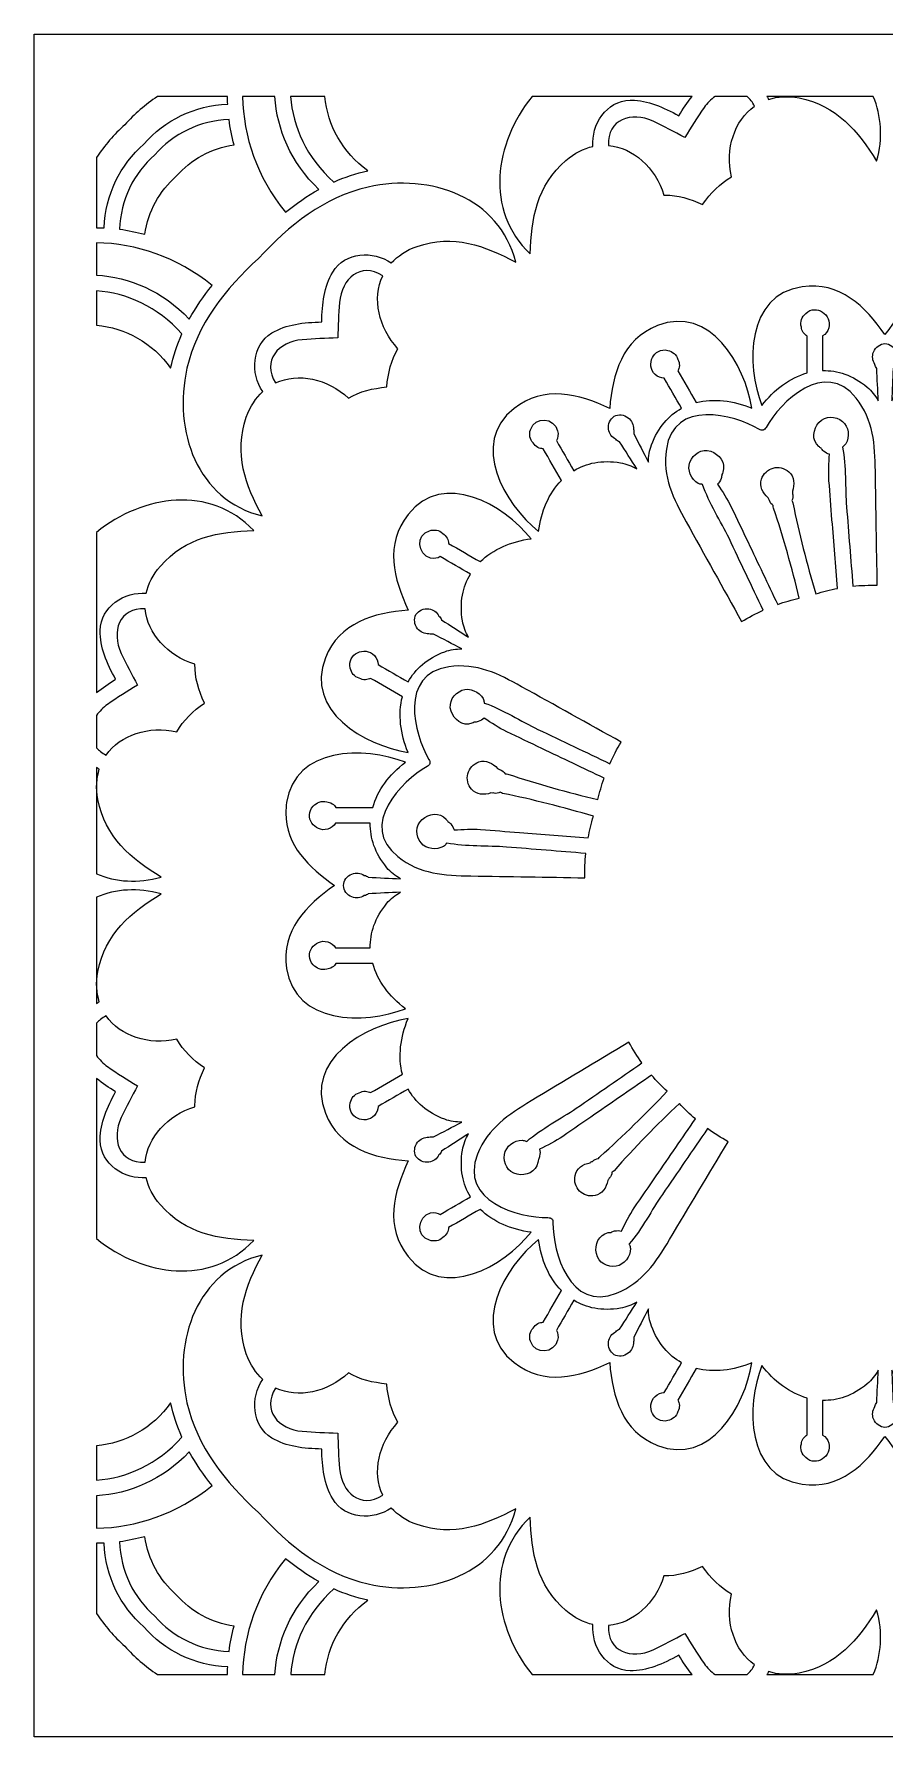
# Model space of a CAD drawing. Extents: x -175 to 692, y -400 to 112.
# Drawn here: x 120.1 to 201.9, y -400.3 to -236.7 of the extents above; entities that cross this region are included whole.
import ezdxf

# ---------------------------------------------------------------- set-up
doc = ezdxf.new("R2010")
doc.units = 0
doc.header["$MEASUREMENT"] = 0
doc.layers.add('Layer 1', color=7, linetype='Continuous', lineweight=0)

msp = doc.modelspace()

# ---------------------------------------------------------------- linework, layer by layer
at = {"layer": 'Layer 1'}
for points, knots in [([(277.61, -236.7), (277.61, -236.7), (262.74, -236.7), (262.74, -236.7), (262.74, -236.7), (259.57, -236.7), (259.57, -236.7), (259.57, -236.7), (257.94, -236.7), (257.94, -236.7), (257.94, -236.7), (254.44, -236.7), (254.44, -236.7), (254.44, -236.7), (238.04, -236.7), (238.04, -236.7), (238.04, -236.7), (234.6, -236.7), (234.6, -236.7), (234.6, -236.7), (233, -236.7), (233, -236.7), (233, -236.7), (230.16, -236.7), (230.16, -236.7), (230.16, -236.7), (225.85, -236.7), (225.85, -236.7), (225.85, -236.7), (208.7, -236.7), (208.7, -236.7), (208.7, -236.7), (195.13, -236.7), (195.13, -236.7), (195.13, -236.7), (177.97, -236.7), (177.97, -236.7), (177.97, -236.7), (173.66, -236.7), (173.66, -236.7), (173.66, -236.7), (170.83, -236.7), (170.83, -236.7), (170.83, -236.7), (169.23, -236.7), (169.23, -236.7), (169.23, -236.7), (165.79, -236.7), (165.79, -236.7), (165.79, -236.7), (149.38, -236.7), (149.38, -236.7), (149.38, -236.7), (145.89, -236.7), (145.89, -236.7), (145.89, -236.7), (144.25, -236.7), (144.25, -236.7), (144.25, -236.7), (141.08, -236.7), (141.08, -236.7), (141.08, -236.7), (126.21, -236.7), (126.21, -236.7), (126.21, -236.7), (120.12, -236.7), (120.12, -236.7), (120.12, -236.7), (120.12, -242.8), (120.12, -242.8), (120.12, -242.8), (120.12, -257.67), (120.12, -257.67), (120.12, -257.67), (120.12, -260.84), (120.12, -260.84), (120.12, -260.84), (120.12, -262.46), (120.12, -262.46), (120.12, -262.46), (120.12, -265.97), (120.12, -265.97), (120.12, -265.97), (120.12, -282.37), (120.12, -282.37), (120.12, -282.37), (120.12, -285.81), (120.12, -285.81), (120.12, -285.81), (120.12, -287.42), (120.12, -287.42), (120.12, -287.42), (120.12, -290.25), (120.12, -290.25), (120.12, -290.25), (120.12, -294.56), (120.12, -294.56), (120.12, -294.56), (120.12, -311.72), (120.12, -311.72), (120.12, -311.72), (120.12, -325.28), (120.12, -325.28), (120.12, -325.28), (120.12, -342.44), (120.12, -342.44), (120.12, -342.44), (120.12, -346.75), (120.12, -346.75), (120.12, -346.75), (120.12, -349.58), (120.12, -349.58), (120.12, -349.58), (120.12, -351.19), (120.12, -351.19), (120.12, -351.19), (120.12, -354.63), (120.12, -354.63), (120.12, -354.63), (120.12, -371.03), (120.12, -371.03), (120.12, -371.03), (120.12, -374.53), (120.12, -374.53), (120.12, -374.53), (120.12, -376.16), (120.12, -376.16), (120.12, -376.16), (120.12, -379.33), (120.12, -379.33), (120.12, -379.33), (120.12, -394.2), (120.12, -394.2), (120.12, -394.2), (120.12, -400.29), (120.12, -400.29), (120.12, -400.29), (126.21, -400.29), (126.21, -400.29), (126.21, -400.29), (141.08, -400.29), (141.08, -400.29), (141.08, -400.29), (144.25, -400.29), (144.25, -400.29), (144.25, -400.29), (145.87, -400.29), (145.87, -400.29), (145.87, -400.29), (149.38, -400.29), (149.38, -400.29), (149.38, -400.29), (165.79, -400.29), (165.79, -400.29), (165.79, -400.29), (169.23, -400.29), (169.23, -400.29), (169.23, -400.29), (170.85, -400.29), (170.85, -400.29), (170.85, -400.29), (173.66, -400.29), (173.66, -400.29), (173.66, -400.29), (177.97, -400.29), (177.97, -400.29), (177.97, -400.29), (195.13, -400.29), (195.13, -400.29), (195.13, -400.29), (208.7, -400.29), (208.7, -400.29), (208.7, -400.29), (225.85, -400.29), (225.85, -400.29), (225.85, -400.29), (230.16, -400.29), (230.16, -400.29), (230.16, -400.29), (233, -400.29), (233, -400.29), (233, -400.29), (234.6, -400.29), (234.6, -400.29), (234.6, -400.29), (238.04, -400.29), (238.04, -400.29), (238.04, -400.29), (254.44, -400.29), (254.44, -400.29), (254.44, -400.29), (257.94, -400.29), (257.94, -400.29), (257.94, -400.29), (259.57, -400.29), (259.57, -400.29), (259.57, -400.29), (262.74, -400.29), (262.74, -400.29), (262.74, -400.29), (277.61, -400.29), (277.61, -400.29), (277.61, -400.29), (283.71, -400.29), (283.71, -400.29), (283.71, -400.29), (283.71, -394.2), (283.71, -394.2), (283.71, -394.2), (283.71, -379.33), (283.71, -379.33), (283.71, -379.33), (283.71, -376.16), (283.71, -376.16), (283.71, -376.16), (283.71, -374.53), (283.71, -374.53), (283.71, -374.53), (283.71, -371.03), (283.71, -371.03), (283.71, -371.03), (283.71, -354.63), (283.71, -354.63), (283.71, -354.63), (283.71, -351.19), (283.71, -351.19), (283.71, -351.19), (283.71, -349.58), (283.71, -349.58), (283.71, -349.58), (283.71, -346.75), (283.71, -346.75), (283.71, -346.75), (283.71, -342.44), (283.71, -342.44), (283.71, -342.44), (283.71, -325.28), (283.71, -325.28), (283.71, -325.28), (283.71, -311.72), (283.71, -311.72), (283.71, -311.72), (283.71, -294.56), (283.71, -294.56), (283.71, -294.56), (283.71, -290.25), (283.71, -290.25), (283.71, -290.25), (283.71, -287.42), (283.71, -287.42), (283.71, -287.42), (283.71, -285.81), (283.71, -285.81), (283.71, -285.81), (283.71, -282.37), (283.71, -282.37), (283.71, -282.37), (283.71, -265.97), (283.71, -265.97), (283.71, -265.97), (283.71, -262.47), (283.71, -262.47), (283.71, -262.47), (283.71, -260.84), (283.71, -260.84), (283.71, -260.84), (283.71, -257.67), (283.71, -257.67), (283.71, -257.67), (283.71, -242.8), (283.71, -242.8), (283.71, -242.8), (283.71, -236.7), (283.71, -236.7), (283.71, -236.7), (277.61, -236.7), (277.61, -236.7)], [0, 0, 0, 0, 1, 1, 1, 2, 2, 2, 3, 3, 3, 4, 4, 4, 5, 5, 5, 6, 6, 6, 7, 7, 7, 8, 8, 8, 9, 9, 9, 10, 10, 10, 11, 11, 11, 12, 12, 12, 13, 13, 13, 14, 14, 14, 15, 15, 15, 16, 16, 16, 17, 17, 17, 18, 18, 18, 19, 19, 19, 20, 20, 20, 21, 21, 21, 22, 22, 22, 23, 23, 23, 24, 24, 24, 25, 25, 25, 26, 26, 26, 27, 27, 27, 28, 28, 28, 29, 29, 29, 30, 30, 30, 31, 31, 31, 32, 32, 32, 33, 33, 33, 34, 34, 34, 35, 35, 35, 36, 36, 36, 37, 37, 37, 38, 38, 38, 39, 39, 39, 40, 40, 40, 41, 41, 41, 42, 42, 42, 43, 43, 43, 44, 44, 44, 45, 45, 45, 46, 46, 46, 47, 47, 47, 48, 48, 48, 49, 49, 49, 50, 50, 50, 51, 51, 51, 52, 52, 52, 53, 53, 53, 54, 54, 54, 55, 55, 55, 56, 56, 56, 57, 57, 57, 58, 58, 58, 59, 59, 59, 60, 60, 60, 61, 61, 61, 62, 62, 62, 63, 63, 63, 64, 64, 64, 65, 65, 65, 66, 66, 66, 67, 67, 67, 68, 68, 68, 69, 69, 69, 70, 70, 70, 71, 71, 71, 72, 72, 72, 73, 73, 73, 74, 74, 74, 75, 75, 75, 76, 76, 76, 77, 77, 77, 78, 78, 78, 79, 79, 79, 80, 80, 80, 81, 81, 81, 82, 82, 82, 83, 83, 83, 84, 84, 84, 85, 85, 85, 86, 86, 86, 87, 87, 87, 88, 88, 88, 89, 89, 89, 90, 90, 90, 91, 91, 91, 92, 92, 92, 92]), ([(138.72, -242.71), (138.73, -242.95), (138.72, -243.19), (138.73, -243.43), (135.54, -243.57), (132.69, -244.98), (130.68, -247.27), (128.39, -249.28), (126.99, -252.13), (126.85, -255.32), (126.6, -255.3), (126.36, -255.31), (126.12, -255.31), (126.12, -255.31), (126.12, -248.56), (126.12, -248.56), (126.89, -247.41), (127.8, -246.36), (128.84, -245.42), (129.78, -244.39), (130.83, -243.48), (131.97, -242.71), (131.97, -242.71), (138.72, -242.71), (138.72, -242.71)], [0, 0, 0, 0, 1, 1, 1, 2, 2, 2, 3, 3, 3, 4, 4, 4, 5, 5, 5, 6, 6, 6, 7, 7, 7, 8, 8, 8, 8]), ([(143.27, -242.71), (143.47, -245.87), (144.8, -249.04), (147.49, -251.63), (146.37, -252.26), (145.29, -253), (144.28, -253.83), (141.53, -250.43), (140.24, -246.53), (140.17, -242.71), (140.17, -242.71), (143.27, -242.71), (143.27, -242.71)], [0, 0, 0, 0, 1, 1, 1, 2, 2, 2, 3, 3, 3, 4, 4, 4, 4]), ([(148.08, -242.71), (148.33, -245.49), (149.76, -248.07), (152.2, -249.84), (151.06, -250.09), (149.97, -250.45), (148.92, -250.92), (146.29, -248.55), (145, -245.62), (144.78, -242.71), (144.78, -242.71), (148.08, -242.71), (148.08, -242.71)], [0, 0, 0, 0, 1, 1, 1, 2, 2, 2, 3, 3, 3, 4, 4, 4, 4]), ([(183.37, -242.71), (182.91, -243.27), (182.49, -243.9), (182.1, -244.55), (180.63, -243.74), (179.09, -243.06), (177.54, -243.06), (177.54, -243.06), (177.42, -243.06), (177.42, -243.06), (175.11, -243.12), (173.68, -245.41), (173.84, -247.5), (172.96, -247.69), (172.08, -248.12), (171.24, -248.85), (168.45, -251.26), (167.91, -254.46), (167.81, -257.83), (163.43, -253.6), (164.35, -247.22), (167.99, -242.71), (167.99, -242.71), (183.37, -242.71), (183.37, -242.71)], [0, 0, 0, 0, 1, 1, 1, 2, 2, 2, 3, 3, 3, 4, 4, 4, 5, 5, 5, 6, 6, 6, 7, 7, 7, 8, 8, 8, 8]), ([(185.58, -242.71), (185.58, -242.71), (188.67, -242.71), (188.67, -242.71), (188.94, -242.94), (189.18, -243.24), (189.38, -243.64), (187.42, -245.01), (186.55, -247.73), (187.15, -250.43), (186.04, -251.05), (185.16, -252), (184.38, -253.07), (183.2, -252.54), (182, -252.17), (180.76, -252.17), (180.76, -252.17), (180.66, -252.17), (180.66, -252.17), (179.83, -249.53), (177.72, -247.61), (175.33, -247.4), (175.21, -244.87), (177.55, -244.12), (179.62, -245.08), (180.65, -245.57), (181.65, -246.1), (182.66, -246.64), (183.26, -245.67), (183.87, -244.71), (184.52, -243.77), (184.82, -243.34), (185.19, -242.98), (185.58, -242.71)], [0, 0, 0, 0, 1, 1, 1, 2, 2, 2, 3, 3, 3, 4, 4, 4, 5, 5, 5, 6, 6, 6, 7, 7, 7, 8, 8, 8, 9, 9, 9, 10, 10, 10, 11, 11, 11, 11]), ([(200.79, -242.71), (201.56, -244.58), (201.75, -246.69), (201.11, -248.92), (199.34, -246.04), (197.27, -243.54), (193.65, -242.84), (192.56, -242.63), (191.58, -242.71), (190.73, -242.98), (190.68, -242.88), (190.62, -242.8), (190.56, -242.71), (190.56, -242.71), (200.79, -242.71), (200.79, -242.71)], [0, 0, 0, 0, 1, 1, 1, 2, 2, 2, 3, 3, 3, 4, 4, 4, 5, 5, 5, 5]), ([(139.35, -247.35), (137.14, -247.67), (135.19, -248.76), (133.79, -250.37), (132.17, -251.78), (131.08, -253.73), (130.76, -255.94), (129.96, -255.73), (129.15, -255.56), (128.34, -255.45), (128.44, -252.65), (129.68, -250.08), (131.73, -248.31), (133.49, -246.27), (136.06, -245.03), (138.86, -244.92), (138.97, -245.74), (139.14, -246.55), (139.35, -247.35)], [0, 0, 0, 0, 1, 1, 1, 2, 2, 2, 3, 3, 3, 4, 4, 4, 5, 5, 5, 6, 6, 6, 6]), ([(166.42, -258.63), (163.46, -257.03), (160.41, -255.9), (156.93, -257.11), (155.88, -257.47), (155.07, -258.03), (154.46, -258.69), (152.73, -257.5), (150.03, -257.6), (148.83, -259.57), (148, -260.93), (147.81, -262.65), (147.77, -264.36), (146.06, -264.4), (144.34, -264.59), (142.98, -265.42), (141.02, -266.61), (140.91, -269.32), (142.1, -271.05), (141.44, -271.65), (140.89, -272.47), (140.52, -273.52), (139.32, -277), (140.44, -280.05), (142.05, -283), (135.79, -281.45), (133.46, -274.83), (134.82, -268.81), (135.78, -264.6), (138.5, -261.18), (141.69, -258.27), (144.59, -255.09), (148.01, -252.36), (152.22, -251.41), (158.24, -250.05), (164.86, -252.38), (166.42, -258.63)], [0, 0, 0, 0, 1, 1, 1, 2, 2, 2, 3, 3, 3, 4, 4, 4, 5, 5, 5, 6, 6, 6, 7, 7, 7, 8, 8, 8, 9, 9, 9, 10, 10, 10, 11, 11, 11, 12, 12, 12, 12]), ([(137.24, -260.86), (136.41, -261.88), (135.67, -262.96), (135.04, -264.08), (132.45, -261.38), (129.28, -260.06), (126.12, -259.86), (126.12, -259.86), (126.12, -256.76), (126.12, -256.76), (129.95, -256.82), (133.84, -258.12), (137.24, -260.86)], [0, 0, 0, 0, 1, 1, 1, 2, 2, 2, 3, 3, 3, 4, 4, 4, 4]), ([(155.1, -266.93), (154.43, -268.03), (154.15, -269.28), (154.02, -270.61), (152.69, -270.74), (151.44, -271.02), (150.34, -271.68), (148.31, -269.81), (145.51, -269.21), (143.34, -270.22), (141.97, -268.09), (143.62, -266.26), (145.9, -266.07), (147.03, -265.98), (148.17, -265.93), (149.31, -265.9), (149.35, -264.76), (149.39, -263.62), (149.48, -262.49), (149.68, -260.21), (151.5, -258.56), (153.63, -259.93), (152.62, -262.1), (153.22, -264.9), (155.1, -266.93)], [0, 0, 0, 0, 1, 1, 1, 2, 2, 2, 3, 3, 3, 4, 4, 4, 5, 5, 5, 6, 6, 6, 7, 7, 7, 8, 8, 8, 8]), ([(133.25, -268.79), (131.48, -266.35), (128.91, -264.92), (126.12, -264.67), (126.12, -264.67), (126.12, -261.37), (126.12, -261.37), (129.03, -261.59), (131.96, -262.88), (134.33, -265.51), (133.86, -266.56), (133.5, -267.65), (133.25, -268.79)], [0, 0, 0, 0, 1, 1, 1, 2, 2, 2, 3, 3, 3, 4, 4, 4, 4]), ([(213.76, -272.4), (212.58, -270.85), (211.05, -269.72), (209.4, -269.26), (209.4, -269.26), (209.4, -265.73), (209.4, -265.73), (209.54, -265.64), (209.67, -265.53), (209.77, -265.38), (209.88, -265.21), (209.92, -265.03), (209.94, -264.85), (210.1, -264.34), (209.88, -263.86), (209.53, -263.54), (208.51, -262.6), (206.97, -263.66), (207.32, -264.94), (207.41, -265.27), (207.63, -265.53), (207.9, -265.7), (207.9, -265.7), (207.9, -269.03), (207.9, -269.03), (206.49, -269), (205.02, -269.47), (203.62, -270.62), (203.18, -270.98), (202.84, -271.44), (202.56, -271.93), (202.6, -270.9), (202.65, -269.87), (202.7, -268.83), (202.8, -268.73), (202.86, -268.59), (202.88, -268.44), (203.11, -268.09), (203.17, -267.65), (203.01, -267.25), (202.82, -266.77), (202.39, -266.47), (201.91, -266.44), (201.44, -266.47), (201, -266.77), (200.81, -267.25), (200.65, -267.65), (200.72, -268.09), (200.94, -268.44), (200.96, -268.59), (201.03, -268.73), (201.12, -268.83), (201.17, -269.87), (201.22, -270.9), (201.27, -271.93), (200.98, -271.44), (200.64, -270.98), (200.2, -270.62), (198.8, -269.47), (197.34, -269), (195.92, -269.03), (195.92, -269.03), (195.92, -265.7), (195.92, -265.7), (196.2, -265.53), (196.41, -265.27), (196.51, -264.94), (196.86, -263.66), (195.31, -262.6), (194.29, -263.54), (193.94, -263.86), (193.72, -264.34), (193.88, -264.85), (193.9, -265.03), (193.95, -265.21), (194.05, -265.38), (194.16, -265.53), (194.29, -265.64), (194.43, -265.73), (194.43, -265.73), (194.43, -269.26), (194.43, -269.26), (192.77, -269.72), (191.25, -270.85), (190.07, -272.4), (188.56, -268.44), (188.56, -261.78), (193.95, -260.98), (197.57, -260.45), (200.02, -262.86), (201.91, -265.58), (203.8, -262.86), (206.25, -260.45), (209.87, -260.98), (215.26, -261.78), (215.27, -268.44), (213.76, -272.4)], [0, 0, 0, 0, 1, 1, 1, 2, 2, 2, 3, 3, 3, 4, 4, 4, 5, 5, 5, 6, 6, 6, 7, 7, 7, 8, 8, 8, 9, 9, 9, 10, 10, 10, 11, 11, 11, 12, 12, 12, 13, 13, 13, 14, 14, 14, 15, 15, 15, 16, 16, 16, 17, 17, 17, 18, 18, 18, 19, 19, 19, 20, 20, 20, 21, 21, 21, 22, 22, 22, 23, 23, 23, 24, 24, 24, 25, 25, 25, 26, 26, 26, 27, 27, 27, 28, 28, 28, 29, 29, 29, 30, 30, 30, 31, 31, 31, 32, 32, 32, 32]), ([(175.45, -272.67), (175.73, -269.37), (176.64, -266.05), (180.05, -264.71), (185.12, -262.7), (188.45, -268.47), (189.12, -272.65), (187.33, -271.91), (185.44, -271.68), (183.77, -272.11), (183.18, -271.09), (182.6, -270.08), (182.01, -269.06), (182.08, -268.91), (182.14, -268.75), (182.15, -268.56), (182.16, -268.34), (182.1, -268.14), (182.01, -267.96), (181.87, -267.48), (181.48, -267.2), (181.03, -267.09), (179.67, -266.79), (178.87, -268.48), (179.81, -269.42), (180.06, -269.66), (180.37, -269.76), (180.69, -269.77), (181.25, -270.74), (181.81, -271.7), (182.36, -272.66), (181.12, -273.34), (180.09, -274.49), (179.46, -276.18), (179.26, -276.71), (179.18, -277.27), (179.18, -277.84), (178.71, -276.92), (178.23, -276.01), (177.76, -275.09), (177.79, -274.96), (177.78, -274.81), (177.73, -274.66), (177.74, -274.25), (177.58, -273.83), (177.24, -273.57), (176.83, -273.25), (176.31, -273.2), (175.88, -273.42), (175.49, -273.68), (175.26, -274.16), (175.34, -274.67), (175.4, -275.09), (175.67, -275.44), (176.04, -275.63), (176.14, -275.75), (176.26, -275.84), (176.4, -275.88), (176.95, -276.74), (177.51, -277.61), (178.06, -278.48), (177.57, -278.2), (177.05, -277.98), (176.49, -277.89), (174.7, -277.59), (173.2, -277.92), (171.99, -278.65), (171.44, -277.69), (170.88, -276.72), (170.33, -275.76), (170.47, -275.48), (170.54, -275.16), (170.45, -274.83), (170.12, -273.53), (168.25, -273.39), (167.83, -274.71), (167.7, -275.15), (167.75, -275.64), (168.1, -275.99), (168.21, -276.16), (168.34, -276.32), (168.54, -276.42), (168.71, -276.51), (168.88, -276.54), (169.05, -276.54), (169.64, -277.56), (170.22, -278.57), (170.81, -279.59), (169.6, -280.82), (168.85, -282.57), (168.61, -284.5), (165.31, -281.82), (161.99, -276.06), (166.26, -272.67), (169.13, -270.4), (172.46, -271.26), (175.45, -272.67)], [0, 0, 0, 0, 1, 1, 1, 2, 2, 2, 3, 3, 3, 4, 4, 4, 5, 5, 5, 6, 6, 6, 7, 7, 7, 8, 8, 8, 9, 9, 9, 10, 10, 10, 11, 11, 11, 12, 12, 12, 13, 13, 13, 14, 14, 14, 15, 15, 15, 16, 16, 16, 17, 17, 17, 18, 18, 18, 19, 19, 19, 20, 20, 20, 21, 21, 21, 22, 22, 22, 23, 23, 23, 24, 24, 24, 25, 25, 25, 26, 26, 26, 27, 27, 27, 28, 28, 28, 29, 29, 29, 30, 30, 30, 31, 31, 31, 32, 32, 32, 32]), ([(197.82, -273.91), (197.16, -273.38), (196.18, -273.33), (195.57, -274.01), (195, -274.64), (194.83, -275.7), (195.55, -276.32), (195.62, -276.38), (195.7, -276.44), (195.77, -276.49), (195.84, -276.58), (195.91, -276.68), (196, -276.76), (196.2, -276.94), (196.39, -277.04), (196.57, -277.07), (196.53, -277.93), (196.46, -278.8), (196.53, -279.62), (196.62, -280.87), (196.73, -282.12), (196.82, -283.36), (197, -285.56), (197.17, -287.76), (197.35, -289.96), (196.65, -290.09), (195.95, -290.27), (195.26, -290.48), (194.4, -287.6), (193.66, -284.69), (193.06, -281.75), (193.04, -281.66), (193, -281.59), (192.96, -281.52), (193.05, -281.34), (193.09, -281.12), (193.04, -280.94), (193.03, -280.93), (193.02, -280.92), (193.02, -280.91), (193.03, -280.81), (193.03, -280.72), (193.02, -280.63), (193.24, -279.99), (193.21, -279.23), (192.67, -278.76), (192.24, -278.39), (191.68, -278.26), (191.17, -278.4), (190.65, -278.54), (190.23, -278.92), (190.04, -279.47), (189.81, -280.14), (190.17, -280.81), (190.67, -281.26), (190.71, -281.34), (190.76, -281.42), (190.81, -281.5), (190.81, -281.5), (190.81, -281.53), (190.81, -281.53), (190.86, -281.72), (191, -281.89), (191.18, -282), (191.17, -282.08), (191.17, -282.16), (191.21, -282.25), (192.16, -285.1), (192.97, -287.99), (193.67, -290.91), (192.96, -291.07), (192.27, -291.26), (191.6, -291.5), (190.65, -289.51), (189.7, -287.52), (188.75, -285.52), (188.21, -284.39), (187.67, -283.27), (187.14, -282.14), (186.78, -281.39), (186.29, -280.67), (185.82, -279.95), (185.96, -279.83), (186.08, -279.65), (186.16, -279.4), (186.2, -279.27), (186.22, -279.15), (186.23, -279.03), (186.27, -278.95), (186.3, -278.87), (186.33, -278.79), (186.65, -277.89), (185.97, -277.05), (185.16, -276.79), (184.29, -276.51), (183.47, -277.05), (183.16, -277.84), (182.87, -278.58), (183.29, -279.5), (183.96, -279.87), (184.07, -279.93), (184.19, -279.96), (184.3, -279.96), (184.33, -279.97), (184.36, -279.98), (184.38, -279.99), (184.99, -281.76), (186.15, -283.54), (186.92, -285.14), (188.01, -287.45), (189.11, -289.75), (190.21, -292.06), (189.49, -292.37), (188.8, -292.74), (188.13, -293.15), (186.36, -289.95), (184.58, -286.76), (182.81, -283.57), (181.57, -281.34), (180.51, -279.26), (180.9, -276.57), (181.59, -271.77), (187.39, -273.23), (189.8, -274.67), (189.94, -274.75), (190.07, -274.77), (190.19, -274.76), (190.3, -274.7), (190.41, -274.62), (190.48, -274.49), (191.85, -272.04), (196.14, -267.87), (199.14, -271.68), (200.83, -273.82), (200.95, -276.14), (200.99, -278.7), (201.05, -282.35), (201.11, -286.01), (201.17, -289.66), (200.38, -289.64), (199.6, -289.67), (198.83, -289.74), (198.62, -287.2), (198.42, -284.66), (198.22, -282.12), (198.08, -280.34), (198.2, -278.22), (197.84, -276.39), (197.86, -276.37), (197.88, -276.35), (197.9, -276.32), (197.99, -276.26), (198.08, -276.18), (198.15, -276.06), (198.54, -275.42), (198.44, -274.41), (197.82, -273.91)], [0, 0, 0, 0, 1, 1, 1, 2, 2, 2, 3, 3, 3, 4, 4, 4, 5, 5, 5, 6, 6, 6, 7, 7, 7, 8, 8, 8, 9, 9, 9, 10, 10, 10, 11, 11, 11, 12, 12, 12, 13, 13, 13, 14, 14, 14, 15, 15, 15, 16, 16, 16, 17, 17, 17, 18, 18, 18, 19, 19, 19, 20, 20, 20, 21, 21, 21, 22, 22, 22, 23, 23, 23, 24, 24, 24, 25, 25, 25, 26, 26, 26, 27, 27, 27, 28, 28, 28, 29, 29, 29, 30, 30, 30, 31, 31, 31, 32, 32, 32, 33, 33, 33, 34, 34, 34, 35, 35, 35, 36, 36, 36, 37, 37, 37, 38, 38, 38, 39, 39, 39, 40, 40, 40, 41, 41, 41, 42, 42, 42, 43, 43, 43, 44, 44, 44, 45, 45, 45, 46, 46, 46, 47, 47, 47, 48, 48, 48, 49, 49, 49, 50, 50, 50, 51, 51, 51, 52, 52, 52, 52]), ([(163.01, -287.39), (161.99, -286.81), (160.97, -286.22), (159.95, -285.64), (159.95, -285.47), (159.92, -285.3), (159.83, -285.13), (159.73, -284.93), (159.57, -284.8), (159.4, -284.68), (159.05, -284.33), (158.56, -284.29), (158.13, -284.42), (156.8, -284.83), (156.95, -286.7), (158.24, -287.04), (158.57, -287.13), (158.89, -287.06), (159.17, -286.91), (160.14, -287.47), (161.1, -288.03), (162.06, -288.58), (161.33, -289.79), (161.01, -291.29), (161.3, -293.08), (161.39, -293.64), (161.61, -294.16), (161.89, -294.65), (161.03, -294.1), (160.16, -293.54), (159.29, -292.98), (159.25, -292.85), (159.17, -292.73), (159.04, -292.62), (158.85, -292.26), (158.5, -291.98), (158.08, -291.93), (157.57, -291.85), (157.09, -292.08), (156.83, -292.47), (156.62, -292.9), (156.66, -293.42), (156.98, -293.83), (157.24, -294.16), (157.66, -294.33), (158.07, -294.31), (158.22, -294.37), (158.37, -294.38), (158.5, -294.34), (159.42, -294.82), (160.34, -295.3), (161.25, -295.77), (160.68, -295.77), (160.12, -295.84), (159.59, -296.04), (157.89, -296.68), (156.76, -297.71), (156.08, -298.95), (155.11, -298.39), (154.15, -297.84), (153.19, -297.28), (153.17, -296.96), (153.07, -296.65), (152.83, -296.4), (151.89, -295.46), (150.2, -296.26), (150.51, -297.62), (150.61, -298.06), (150.89, -298.46), (151.38, -298.59), (151.56, -298.69), (151.75, -298.75), (151.97, -298.74), (152.16, -298.73), (152.32, -298.67), (152.47, -298.6), (153.49, -299.19), (154.5, -299.77), (155.52, -300.36), (155.1, -302.03), (155.32, -303.92), (156.07, -305.71), (151.88, -305.04), (146.12, -301.71), (148.12, -296.64), (149.47, -293.23), (152.78, -292.32), (156.09, -292.04), (154.67, -289.05), (153.81, -285.72), (156.08, -282.85), (159.47, -278.58), (165.24, -281.9), (167.91, -285.19), (165.98, -285.44), (164.24, -286.19), (163.01, -287.39)], [0, 0, 0, 0, 1, 1, 1, 2, 2, 2, 3, 3, 3, 4, 4, 4, 5, 5, 5, 6, 6, 6, 7, 7, 7, 8, 8, 8, 9, 9, 9, 10, 10, 10, 11, 11, 11, 12, 12, 12, 13, 13, 13, 14, 14, 14, 15, 15, 15, 16, 16, 16, 17, 17, 17, 18, 18, 18, 19, 19, 19, 20, 20, 20, 21, 21, 21, 22, 22, 22, 23, 23, 23, 24, 24, 24, 25, 25, 25, 26, 26, 26, 27, 27, 27, 28, 28, 28, 29, 29, 29, 30, 30, 30, 31, 31, 31, 32, 32, 32, 32]), ([(141.24, -284.4), (137.87, -284.49), (134.67, -285.04), (132.26, -287.83), (131.53, -288.67), (131.1, -289.55), (130.91, -290.42), (128.82, -290.26), (126.53, -291.7), (126.48, -294), (126.44, -295.6), (127.13, -297.18), (127.96, -298.69), (127.31, -299.08), (126.69, -299.51), (126.12, -299.97), (126.12, -299.97), (126.12, -284.58), (126.12, -284.58), (130.63, -280.94), (137.02, -280.02), (141.24, -284.4)], [0, 0, 0, 0, 1, 1, 1, 2, 2, 2, 3, 3, 3, 4, 4, 4, 5, 5, 5, 6, 6, 6, 7, 7, 7, 7]), ([(133.84, -303.74), (131.14, -303.13), (128.42, -304.01), (127.05, -305.97), (126.65, -305.77), (126.35, -305.52), (126.12, -305.26), (126.12, -305.26), (126.12, -302.17), (126.12, -302.17), (126.39, -301.77), (126.75, -301.41), (127.19, -301.1), (128.12, -300.45), (129.08, -299.85), (130.06, -299.24), (129.52, -298.24), (128.98, -297.23), (128.5, -296.2), (127.53, -294.14), (128.28, -291.79), (130.81, -291.92), (131.02, -294.31), (132.94, -296.42), (135.58, -297.25), (135.56, -298.53), (135.94, -299.76), (136.49, -300.97), (135.41, -301.75), (134.47, -302.62), (133.84, -303.74)], [0, 0, 0, 0, 1, 1, 1, 2, 2, 2, 3, 3, 3, 4, 4, 4, 5, 5, 5, 6, 6, 6, 7, 7, 7, 8, 8, 8, 9, 9, 9, 10, 10, 10, 10]), ([(160.2, -301.75), (160.47, -302.56), (161.3, -303.24), (162.2, -302.92), (162.28, -302.89), (162.36, -302.86), (162.44, -302.82), (162.56, -302.81), (162.68, -302.79), (162.81, -302.75), (163.06, -302.67), (163.24, -302.55), (163.37, -302.41), (164.08, -302.88), (164.8, -303.37), (165.55, -303.73), (166.68, -304.26), (167.8, -304.8), (168.93, -305.34), (170.93, -306.29), (172.92, -307.24), (174.91, -308.18), (174.68, -308.86), (174.48, -309.55), (174.32, -310.25), (171.4, -309.56), (168.51, -308.74), (165.66, -307.8), (165.57, -307.76), (165.49, -307.76), (165.41, -307.77), (165.3, -307.59), (165.13, -307.45), (164.94, -307.4), (164.94, -307.4), (164.91, -307.4), (164.91, -307.4), (164.83, -307.35), (164.75, -307.3), (164.67, -307.26), (164.22, -306.76), (163.55, -306.4), (162.88, -306.63), (162.34, -306.82), (161.95, -307.24), (161.81, -307.76), (161.68, -308.27), (161.8, -308.83), (162.18, -309.26), (162.64, -309.8), (163.4, -309.83), (164.04, -309.61), (164.13, -309.62), (164.23, -309.62), (164.32, -309.61), (164.33, -309.61), (164.34, -309.62), (164.35, -309.63), (164.53, -309.68), (164.75, -309.64), (164.93, -309.54), (165, -309.59), (165.07, -309.63), (165.16, -309.65), (168.11, -310.25), (171.01, -310.99), (173.89, -311.85), (173.68, -312.54), (173.51, -313.24), (173.38, -313.93), (171.18, -313.76), (168.97, -313.59), (166.77, -313.41), (165.53, -313.31), (164.28, -313.21), (163.04, -313.11), (162.21, -313.05), (161.34, -313.11), (160.49, -313.16), (160.45, -312.97), (160.35, -312.78), (160.17, -312.59), (160.09, -312.5), (160, -312.43), (159.9, -312.36), (159.85, -312.28), (159.79, -312.21), (159.73, -312.14), (159.11, -311.41), (158.05, -311.58), (157.42, -312.16), (156.74, -312.77), (156.8, -313.75), (157.32, -314.41), (157.82, -315.03), (158.83, -315.13), (159.48, -314.74), (159.59, -314.66), (159.68, -314.58), (159.73, -314.48), (159.76, -314.46), (159.78, -314.44), (159.8, -314.43), (161.63, -314.78), (163.75, -314.67), (165.53, -314.81), (168.07, -315.01), (170.61, -315.21), (173.16, -315.42), (173.08, -316.19), (173.05, -316.97), (173.07, -317.76), (169.42, -317.7), (165.76, -317.64), (162.11, -317.58), (159.55, -317.53), (157.23, -317.42), (155.09, -315.73), (151.28, -312.73), (155.45, -308.44), (157.9, -307.07), (158.03, -306.99), (158.12, -306.89), (158.17, -306.78), (158.17, -306.78), (158.17, -306.75), (158.17, -306.75), (158.17, -306.63), (158.15, -306.51), (158.08, -306.39), (156.64, -303.98), (155.18, -298.18), (159.98, -297.49), (162.68, -297.1), (164.75, -298.16), (166.98, -299.4), (170.17, -301.17), (173.37, -302.95), (176.56, -304.72), (176.15, -305.39), (175.78, -306.08), (175.47, -306.8), (173.16, -305.7), (170.86, -304.6), (168.55, -303.5), (166.95, -302.74), (165.17, -301.58), (163.4, -300.97), (163.4, -300.94), (163.39, -300.91), (163.37, -300.89), (163.37, -300.78), (163.35, -300.66), (163.28, -300.55), (162.91, -299.88), (161.99, -299.46), (161.25, -299.74), (160.46, -300.06), (159.92, -300.88), (160.2, -301.75)], [0, 0, 0, 0, 1, 1, 1, 2, 2, 2, 3, 3, 3, 4, 4, 4, 5, 5, 5, 6, 6, 6, 7, 7, 7, 8, 8, 8, 9, 9, 9, 10, 10, 10, 11, 11, 11, 12, 12, 12, 13, 13, 13, 14, 14, 14, 15, 15, 15, 16, 16, 16, 17, 17, 17, 18, 18, 18, 19, 19, 19, 20, 20, 20, 21, 21, 21, 22, 22, 22, 23, 23, 23, 24, 24, 24, 25, 25, 25, 26, 26, 26, 27, 27, 27, 28, 28, 28, 29, 29, 29, 30, 30, 30, 31, 31, 31, 32, 32, 32, 33, 33, 33, 34, 34, 34, 35, 35, 35, 36, 36, 36, 37, 37, 37, 38, 38, 38, 39, 39, 39, 40, 40, 40, 41, 41, 41, 42, 42, 42, 43, 43, 43, 44, 44, 44, 45, 45, 45, 46, 46, 46, 47, 47, 47, 48, 48, 48, 49, 49, 49, 50, 50, 50, 51, 51, 51, 52, 52, 52, 53, 53, 53, 53]), ([(144.32, -311.54), (144.32, -311.22), (144.35, -310.88), (144.4, -310.54), (145.19, -305.15), (151.85, -305.14), (155.81, -306.66), (154.26, -307.84), (153.13, -309.36), (152.67, -311.02), (152.67, -311.02), (149.14, -311.02), (149.14, -311.02), (149.05, -310.88), (148.94, -310.74), (148.79, -310.64), (148.62, -310.54), (148.44, -310.49), (148.26, -310.47), (147.75, -310.31), (147.28, -310.53), (146.95, -310.88), (146.01, -311.9), (147.07, -313.44), (148.35, -313.09), (148.68, -313), (148.94, -312.78), (149.11, -312.51), (149.11, -312.51), (152.44, -312.51), (152.44, -312.51), (152.41, -313.93), (152.88, -315.39), (154.03, -316.79), (154.4, -317.23), (154.85, -317.57), (155.34, -317.85), (154.31, -317.81), (153.28, -317.76), (152.24, -317.71), (152.14, -317.62), (152.01, -317.55), (151.85, -317.53), (151.51, -317.31), (151.06, -317.24), (150.67, -317.4), (150.18, -317.59), (149.88, -318.02), (149.86, -318.5), (149.88, -318.98), (150.18, -319.41), (150.67, -319.6), (151.06, -319.76), (151.51, -319.69), (151.85, -319.47), (152.01, -319.45), (152.14, -319.38), (152.24, -319.29), (153.28, -319.24), (154.31, -319.19), (155.34, -319.15), (154.85, -319.43), (154.4, -319.77), (154.03, -320.21), (152.88, -321.61), (152.41, -323.07), (152.44, -324.49), (152.44, -324.49), (149.11, -324.49), (149.11, -324.49), (148.94, -324.22), (148.68, -324), (148.35, -323.91), (147.07, -323.56), (146.01, -325.1), (146.95, -326.12), (147.28, -326.47), (147.75, -326.69), (148.26, -326.53), (148.44, -326.51), (148.62, -326.46), (148.79, -326.36), (148.94, -326.26), (149.05, -326.12), (149.14, -325.98), (149.14, -325.98), (152.67, -325.98), (152.67, -325.98), (153.13, -327.64), (154.26, -329.16), (155.81, -330.34), (151.85, -331.86), (145.19, -331.85), (144.4, -326.46), (143.86, -322.84), (146.28, -320.39), (149, -318.5), (146.53, -316.79), (144.32, -314.62), (144.32, -311.54)], [0, 0, 0, 0, 1, 1, 1, 2, 2, 2, 3, 3, 3, 4, 4, 4, 5, 5, 5, 6, 6, 6, 7, 7, 7, 8, 8, 8, 9, 9, 9, 10, 10, 10, 11, 11, 11, 12, 12, 12, 13, 13, 13, 14, 14, 14, 15, 15, 15, 16, 16, 16, 17, 17, 17, 18, 18, 18, 19, 19, 19, 20, 20, 20, 21, 21, 21, 22, 22, 22, 23, 23, 23, 24, 24, 24, 25, 25, 25, 26, 26, 26, 27, 27, 27, 28, 28, 28, 29, 29, 29, 30, 30, 30, 31, 31, 31, 32, 32, 32, 33, 33, 33, 33]), ([(126.12, -307.15), (126.21, -307.21), (126.29, -307.27), (126.39, -307.32), (126.12, -308.17), (126.04, -309.15), (126.25, -310.24), (126.95, -313.86), (129.45, -315.93), (132.33, -317.69), (130.1, -318.34), (128, -318.15), (126.12, -317.38), (126.12, -317.38), (126.12, -307.15), (126.12, -307.15)], [0, 0, 0, 0, 1, 1, 1, 2, 2, 2, 3, 3, 3, 4, 4, 4, 5, 5, 5, 5]), ([(132.33, -319.31), (129.45, -321.07), (126.95, -323.14), (126.25, -326.76), (126.04, -327.85), (126.12, -328.83), (126.39, -329.68), (126.29, -329.73), (126.21, -329.79), (126.12, -329.85), (126.12, -329.85), (126.12, -319.62), (126.12, -319.62), (128, -318.85), (130.1, -318.66), (132.33, -319.31)], [0, 0, 0, 0, 1, 1, 1, 2, 2, 2, 3, 3, 3, 4, 4, 4, 5, 5, 5, 5]), ([(127.19, -335.9), (126.75, -335.59), (126.39, -335.23), (126.12, -334.83), (126.12, -334.83), (126.12, -331.74), (126.12, -331.74), (126.35, -331.48), (126.65, -331.23), (127.05, -331.03), (128.42, -332.99), (131.14, -333.87), (133.84, -333.26), (134.47, -334.38), (135.41, -335.25), (136.49, -336.03), (135.95, -337.21), (135.58, -338.41), (135.58, -339.65), (135.58, -339.65), (135.58, -339.75), (135.58, -339.75), (132.94, -340.58), (131.02, -342.69), (130.81, -345.08), (128.28, -345.21), (127.53, -342.86), (128.5, -340.8), (128.98, -339.77), (129.52, -338.76), (130.06, -337.76), (129.08, -337.15), (128.12, -336.55), (127.19, -335.9)], [0, 0, 0, 0, 1, 1, 1, 2, 2, 2, 3, 3, 3, 4, 4, 4, 5, 5, 5, 6, 6, 6, 7, 7, 7, 8, 8, 8, 9, 9, 9, 10, 10, 10, 11, 11, 11, 11]), ([(156.09, -344.96), (152.78, -344.68), (149.47, -343.77), (148.12, -340.36), (146.12, -335.29), (151.88, -331.96), (156.07, -331.29), (155.32, -333.08), (155.1, -334.97), (155.52, -336.64), (154.5, -337.23), (153.49, -337.81), (152.47, -338.4), (152.32, -338.33), (152.16, -338.27), (151.97, -338.26), (151.75, -338.25), (151.56, -338.31), (151.38, -338.41), (150.89, -338.54), (150.61, -338.94), (150.51, -339.38), (150.2, -340.74), (151.89, -341.54), (152.83, -340.6), (153.07, -340.35), (153.17, -340.04), (153.19, -339.72), (154.15, -339.16), (155.11, -338.61), (156.08, -338.05), (156.76, -339.29), (157.89, -340.32), (159.59, -340.96), (160.12, -341.16), (160.68, -341.23), (161.25, -341.23), (160.34, -341.7), (159.42, -342.18), (158.5, -342.66), (158.37, -342.62), (158.22, -342.63), (158.07, -342.69), (157.66, -342.67), (157.24, -342.84), (156.98, -343.17), (156.66, -343.58), (156.62, -344.1), (156.83, -344.53), (157.09, -344.92), (157.57, -345.15), (158.08, -345.07), (158.5, -345.02), (158.85, -344.74), (159.04, -344.38), (159.17, -344.27), (159.25, -344.15), (159.29, -344.02), (160.16, -343.46), (161.03, -342.9), (161.89, -342.35), (161.61, -342.84), (161.39, -343.36), (161.3, -343.92), (161.01, -345.71), (161.33, -347.21), (162.06, -348.42), (161.1, -348.97), (160.14, -349.53), (159.17, -350.09), (158.89, -349.94), (158.57, -349.87), (158.24, -349.96), (156.95, -350.3), (156.8, -352.17), (158.13, -352.58), (158.56, -352.71), (159.05, -352.67), (159.4, -352.32), (159.57, -352.2), (159.73, -352.07), (159.83, -351.87), (159.92, -351.7), (159.95, -351.53), (159.95, -351.36), (160.97, -350.78), (161.99, -350.19), (163.01, -349.61), (164.24, -350.81), (165.98, -351.56), (167.91, -351.81), (165.24, -355.1), (159.47, -358.42), (156.08, -354.15), (153.81, -351.28), (154.67, -347.95), (156.09, -344.96)], [0, 0, 0, 0, 1, 1, 1, 2, 2, 2, 3, 3, 3, 4, 4, 4, 5, 5, 5, 6, 6, 6, 7, 7, 7, 8, 8, 8, 9, 9, 9, 10, 10, 10, 11, 11, 11, 12, 12, 12, 13, 13, 13, 14, 14, 14, 15, 15, 15, 16, 16, 16, 17, 17, 17, 18, 18, 18, 19, 19, 19, 20, 20, 20, 21, 21, 21, 22, 22, 22, 23, 23, 23, 24, 24, 24, 25, 25, 25, 26, 26, 26, 27, 27, 27, 28, 28, 28, 29, 29, 29, 30, 30, 30, 31, 31, 31, 32, 32, 32, 32]), ([(162.75, -344.31), (163.76, -341.78), (165.71, -340.51), (167.9, -339.2), (171.03, -337.32), (174.17, -335.44), (177.3, -333.56), (177.68, -334.25), (178.1, -334.92), (178.55, -335.55), (176.45, -337), (174.35, -338.45), (172.24, -339.89), (170.78, -340.9), (168.89, -341.85), (167.48, -343.08), (167.48, -343.08), (167.39, -343.07), (167.39, -343.07), (167.29, -343.02), (167.18, -342.98), (167.05, -342.98), (166.28, -342.96), (165.46, -343.55), (165.34, -344.34), (165.22, -345.18), (165.65, -346.05), (166.55, -346.24), (167.39, -346.42), (168.39, -346.04), (168.56, -345.1), (168.58, -345.01), (168.59, -344.91), (168.6, -344.82), (168.64, -344.72), (168.69, -344.61), (168.72, -344.49), (168.78, -344.23), (168.77, -344.02), (168.7, -343.84), (169.47, -343.45), (170.25, -343.07), (170.94, -342.6), (171.97, -341.89), (172.99, -341.18), (174.02, -340.48), (175.84, -339.23), (177.66, -337.97), (179.48, -336.72), (179.95, -337.26), (180.45, -337.78), (180.98, -338.27), (178.91, -340.45), (176.76, -342.54), (174.52, -344.54), (174.44, -344.61), (174.4, -344.68), (174.37, -344.74), (174.16, -344.75), (173.95, -344.83), (173.82, -344.97), (173.81, -344.98), (173.81, -344.99), (173.8, -345), (173.72, -345.04), (173.64, -345.08), (173.56, -345.13), (172.9, -345.27), (172.25, -345.67), (172.12, -346.37), (172.01, -346.93), (172.18, -347.48), (172.56, -347.85), (172.93, -348.23), (173.48, -348.4), (174.05, -348.29), (174.74, -348.16), (175.14, -347.51), (175.28, -346.85), (175.33, -346.77), (175.38, -346.7), (175.41, -346.61), (175.42, -346.6), (175.43, -346.6), (175.44, -346.59), (175.58, -346.46), (175.66, -346.25), (175.67, -346.05), (175.74, -346.01), (175.8, -345.97), (175.87, -345.9), (177.87, -343.65), (179.96, -341.5), (182.15, -339.44), (182.64, -339.97), (183.15, -340.47), (183.69, -340.93), (182.44, -342.75), (181.18, -344.57), (179.93, -346.39), (179.23, -347.42), (178.52, -348.45), (177.81, -349.47), (177.34, -350.16), (176.96, -350.94), (176.58, -351.71), (176.4, -351.65), (176.18, -351.63), (175.92, -351.69), (175.8, -351.72), (175.7, -351.77), (175.59, -351.82), (175.5, -351.82), (175.41, -351.83), (175.31, -351.85), (174.38, -352.02), (173.99, -353.02), (174.17, -353.86), (174.36, -354.76), (175.24, -355.2), (176.08, -355.07), (176.86, -354.95), (177.45, -354.13), (177.44, -353.36), (177.43, -353.23), (177.4, -353.12), (177.34, -353.02), (177.34, -352.99), (177.33, -352.96), (177.33, -352.93), (178.56, -351.52), (179.51, -349.63), (180.52, -348.17), (181.97, -346.07), (183.41, -343.96), (184.86, -341.86), (185.49, -342.32), (186.16, -342.73), (186.85, -343.11), (184.97, -346.24), (183.09, -349.38), (181.21, -352.51), (179.9, -354.7), (178.63, -356.65), (176.1, -357.66), (171.6, -359.46), (169.97, -353.71), (170, -350.9), (170.01, -350.75), (169.96, -350.62), (169.89, -350.52), (169.79, -350.45), (169.66, -350.4), (169.51, -350.41), (166.7, -350.44), (160.95, -348.81), (162.75, -344.31)], [0, 0, 0, 0, 1, 1, 1, 2, 2, 2, 3, 3, 3, 4, 4, 4, 5, 5, 5, 6, 6, 6, 7, 7, 7, 8, 8, 8, 9, 9, 9, 10, 10, 10, 11, 11, 11, 12, 12, 12, 13, 13, 13, 14, 14, 14, 15, 15, 15, 16, 16, 16, 17, 17, 17, 18, 18, 18, 19, 19, 19, 20, 20, 20, 21, 21, 21, 22, 22, 22, 23, 23, 23, 24, 24, 24, 25, 25, 25, 26, 26, 26, 27, 27, 27, 28, 28, 28, 29, 29, 29, 30, 30, 30, 31, 31, 31, 32, 32, 32, 33, 33, 33, 34, 34, 34, 35, 35, 35, 36, 36, 36, 37, 37, 37, 38, 38, 38, 39, 39, 39, 40, 40, 40, 41, 41, 41, 42, 42, 42, 43, 43, 43, 44, 44, 44, 45, 45, 45, 46, 46, 46, 47, 47, 47, 48, 48, 48, 49, 49, 49, 50, 50, 50, 51, 51, 51, 52, 52, 52, 52]), ([(126.12, -352.42), (126.12, -352.42), (126.12, -337.04), (126.12, -337.04), (126.69, -337.5), (127.31, -337.92), (127.96, -338.31), (127.16, -339.78), (126.48, -341.32), (126.48, -342.87), (126.48, -342.87), (126.48, -343), (126.48, -343), (126.53, -345.3), (128.82, -346.74), (130.91, -346.58), (131.1, -347.45), (131.53, -348.33), (132.26, -349.17), (134.67, -351.96), (137.87, -352.51), (141.24, -352.6), (137.02, -356.98), (130.63, -356.06), (126.12, -352.42)], [0, 0, 0, 0, 1, 1, 1, 2, 2, 2, 3, 3, 3, 4, 4, 4, 5, 5, 5, 6, 6, 6, 7, 7, 7, 8, 8, 8, 8]), ([(166.26, -364.33), (161.99, -360.94), (165.31, -355.18), (168.61, -352.5), (168.85, -354.43), (169.6, -356.18), (170.81, -357.41), (170.22, -358.43), (169.64, -359.44), (169.05, -360.46), (168.88, -360.46), (168.71, -360.49), (168.54, -360.58), (168.34, -360.68), (168.21, -360.84), (168.1, -361.01), (167.75, -361.36), (167.7, -361.85), (167.83, -362.29), (168.25, -363.61), (170.12, -363.47), (170.45, -362.17), (170.54, -361.84), (170.47, -361.52), (170.33, -361.24), (170.88, -360.28), (171.44, -359.31), (171.99, -358.35), (173.2, -359.08), (174.7, -359.41), (176.49, -359.11), (177.05, -359.02), (177.57, -358.8), (178.06, -358.52), (177.51, -359.39), (176.95, -360.26), (176.4, -361.12), (176.26, -361.16), (176.14, -361.25), (176.04, -361.37), (175.67, -361.56), (175.4, -361.91), (175.34, -362.33), (175.26, -362.84), (175.49, -363.32), (175.88, -363.58), (176.31, -363.8), (176.83, -363.75), (177.24, -363.43), (177.58, -363.17), (177.74, -362.75), (177.73, -362.34), (177.78, -362.19), (177.79, -362.04), (177.76, -361.91), (178.23, -360.99), (178.71, -360.08), (179.18, -359.16), (179.18, -359.73), (179.26, -360.29), (179.46, -360.82), (180.09, -362.51), (181.12, -363.66), (182.36, -364.34), (181.81, -365.3), (181.25, -366.26), (180.69, -367.22), (180.37, -367.24), (180.06, -367.34), (179.81, -367.58), (178.87, -368.52), (179.67, -370.21), (181.03, -369.91), (181.48, -369.8), (181.87, -369.52), (182.01, -369.04), (182.1, -368.86), (182.16, -368.66), (182.15, -368.44), (182.14, -368.25), (182.08, -368.09), (182.01, -367.94), (182.6, -366.92), (183.18, -365.91), (183.77, -364.89), (185.44, -365.32), (187.33, -365.09), (189.12, -364.35), (188.45, -368.53), (185.12, -374.3), (180.05, -372.29), (176.64, -370.95), (175.73, -367.63), (175.45, -364.33), (172.46, -365.74), (169.13, -366.6), (166.26, -364.33)], [0, 0, 0, 0, 1, 1, 1, 2, 2, 2, 3, 3, 3, 4, 4, 4, 5, 5, 5, 6, 6, 6, 7, 7, 7, 8, 8, 8, 9, 9, 9, 10, 10, 10, 11, 11, 11, 12, 12, 12, 13, 13, 13, 14, 14, 14, 15, 15, 15, 16, 16, 16, 17, 17, 17, 18, 18, 18, 19, 19, 19, 20, 20, 20, 21, 21, 21, 22, 22, 22, 23, 23, 23, 24, 24, 24, 25, 25, 25, 26, 26, 26, 27, 27, 27, 28, 28, 28, 29, 29, 29, 30, 30, 30, 31, 31, 31, 32, 32, 32, 32]), ([(152.22, -385.59), (148.01, -384.64), (144.59, -381.91), (141.69, -378.73), (138.5, -375.82), (135.78, -372.4), (134.82, -368.19), (133.46, -362.17), (135.79, -355.55), (142.05, -354), (140.44, -356.95), (139.32, -360), (140.52, -363.48), (140.89, -364.53), (141.44, -365.35), (142.1, -365.95), (140.91, -367.68), (141.02, -370.39), (142.98, -371.58), (144.34, -372.41), (146.06, -372.6), (147.77, -372.64), (147.81, -374.35), (148, -376.07), (148.83, -377.43), (150.03, -379.4), (152.73, -379.5), (154.46, -378.31), (155.07, -378.97), (155.88, -379.53), (156.93, -379.89), (160.41, -381.1), (163.46, -379.97), (166.42, -378.37), (164.86, -384.62), (158.24, -386.95), (152.22, -385.59)], [0, 0, 0, 0, 1, 1, 1, 2, 2, 2, 3, 3, 3, 4, 4, 4, 5, 5, 5, 6, 6, 6, 7, 7, 7, 8, 8, 8, 9, 9, 9, 10, 10, 10, 11, 11, 11, 12, 12, 12, 12]), ([(190.07, -364.6), (191.25, -366.15), (192.77, -367.28), (194.43, -367.74), (194.43, -367.74), (194.43, -371.27), (194.43, -371.27), (194.29, -371.36), (194.16, -371.47), (194.05, -371.62), (193.95, -371.79), (193.9, -371.97), (193.88, -372.15), (193.72, -372.66), (193.94, -373.14), (194.29, -373.46), (195.31, -374.4), (196.86, -373.34), (196.51, -372.06), (196.41, -371.73), (196.2, -371.47), (195.92, -371.3), (195.92, -371.3), (195.92, -367.97), (195.92, -367.97), (197.34, -368), (198.8, -367.53), (200.2, -366.38), (200.64, -366.02), (200.98, -365.56), (201.27, -365.07), (201.22, -366.1), (201.17, -367.13), (201.12, -368.17), (201.03, -368.27), (200.96, -368.41), (200.94, -368.56), (200.72, -368.91), (200.65, -369.35), (200.81, -369.75), (201, -370.23), (201.44, -370.53), (201.91, -370.56), (202.39, -370.53), (202.82, -370.23), (203.01, -369.75), (203.17, -369.35), (203.11, -368.91), (202.88, -368.56), (202.86, -368.41), (202.8, -368.27), (202.7, -368.17), (202.65, -367.13), (202.6, -366.1), (202.56, -365.07), (202.84, -365.56), (203.18, -366.02), (203.62, -366.38), (205.02, -367.53), (206.49, -368), (207.9, -367.97), (207.9, -367.97), (207.9, -371.3), (207.9, -371.3), (207.63, -371.47), (207.41, -371.73), (207.32, -372.06), (206.97, -373.34), (208.51, -374.4), (209.53, -373.46), (209.88, -373.14), (210.1, -372.66), (209.94, -372.15), (209.92, -371.97), (209.88, -371.79), (209.77, -371.62), (209.67, -371.47), (209.54, -371.36), (209.4, -371.27), (209.4, -371.27), (209.4, -367.74), (209.4, -367.74), (211.05, -367.28), (212.58, -366.15), (213.76, -364.6), (215.27, -368.56), (215.26, -375.22), (209.87, -376.02), (206.25, -376.55), (203.8, -374.14), (201.91, -371.42), (200.02, -374.14), (197.57, -376.55), (193.95, -376.02), (188.56, -375.22), (188.56, -368.56), (190.07, -364.6)], [0, 0, 0, 0, 1, 1, 1, 2, 2, 2, 3, 3, 3, 4, 4, 4, 5, 5, 5, 6, 6, 6, 7, 7, 7, 8, 8, 8, 9, 9, 9, 10, 10, 10, 11, 11, 11, 12, 12, 12, 13, 13, 13, 14, 14, 14, 15, 15, 15, 16, 16, 16, 17, 17, 17, 18, 18, 18, 19, 19, 19, 20, 20, 20, 21, 21, 21, 22, 22, 22, 23, 23, 23, 24, 24, 24, 25, 25, 25, 26, 26, 26, 27, 27, 27, 28, 28, 28, 29, 29, 29, 30, 30, 30, 31, 31, 31, 32, 32, 32, 32]), ([(153.63, -377.07), (151.5, -378.44), (149.68, -376.79), (149.48, -374.51), (149.39, -373.38), (149.35, -372.24), (149.31, -371.1), (148.17, -371.07), (147.03, -371.02), (145.9, -370.93), (143.62, -370.74), (141.97, -368.91), (143.34, -366.78), (145.51, -367.79), (148.31, -367.19), (150.34, -365.32), (151.44, -365.97), (152.69, -366.26), (154.02, -366.39), (154.15, -367.72), (154.43, -368.97), (155.1, -370.07), (153.22, -372.1), (152.62, -374.9), (153.63, -377.07)], [0, 0, 0, 0, 1, 1, 1, 2, 2, 2, 3, 3, 3, 4, 4, 4, 5, 5, 5, 6, 6, 6, 7, 7, 7, 8, 8, 8, 8]), ([(126.12, -372.33), (128.91, -372.08), (131.48, -370.65), (133.25, -368.21), (133.5, -369.35), (133.86, -370.44), (134.33, -371.49), (131.96, -374.12), (129.03, -375.42), (126.12, -375.63), (126.12, -375.63), (126.12, -372.33), (126.12, -372.33)], [0, 0, 0, 0, 1, 1, 1, 2, 2, 2, 3, 3, 3, 4, 4, 4, 4]), ([(126.12, -377.13), (129.28, -376.93), (132.45, -375.61), (135.04, -372.92), (135.67, -374.04), (136.41, -375.12), (137.24, -376.14), (133.84, -378.88), (129.95, -380.18), (126.12, -380.24), (126.12, -380.24), (126.12, -377.13), (126.12, -377.13)], [0, 0, 0, 0, 1, 1, 1, 2, 2, 2, 3, 3, 3, 4, 4, 4, 4]), ([(167.99, -394.29), (164.35, -389.78), (163.43, -383.4), (167.81, -379.17), (167.91, -382.54), (168.45, -385.74), (171.24, -388.15), (172.08, -388.88), (172.96, -389.31), (173.84, -389.5), (173.68, -391.59), (175.11, -393.88), (177.42, -393.94), (179.01, -393.97), (180.59, -393.28), (182.1, -392.45), (182.49, -393.1), (182.91, -393.73), (183.37, -394.29), (183.37, -394.29), (167.99, -394.29), (167.99, -394.29)], [0, 0, 0, 0, 1, 1, 1, 2, 2, 2, 3, 3, 3, 4, 4, 4, 5, 5, 5, 6, 6, 6, 7, 7, 7, 7]), ([(138.86, -392.08), (136.06, -391.97), (133.49, -390.73), (131.73, -388.69), (129.68, -386.92), (128.44, -384.35), (128.34, -381.55), (129.15, -381.44), (129.96, -381.27), (130.76, -381.06), (131.08, -383.27), (132.17, -385.22), (133.79, -386.63), (135.19, -388.24), (137.14, -389.33), (139.35, -389.65), (139.14, -390.45), (138.97, -391.26), (138.86, -392.08)], [0, 0, 0, 0, 1, 1, 1, 2, 2, 2, 3, 3, 3, 4, 4, 4, 5, 5, 5, 6, 6, 6, 6]), ([(128.84, -391.58), (127.8, -390.64), (126.89, -389.59), (126.12, -388.44), (126.12, -388.44), (126.12, -381.69), (126.12, -381.69), (126.36, -381.69), (126.6, -381.7), (126.85, -381.68), (126.99, -384.87), (128.39, -387.72), (130.68, -389.73), (132.69, -392.02), (135.54, -393.43), (138.73, -393.57), (138.72, -393.81), (138.73, -394.05), (138.72, -394.29), (138.72, -394.29), (131.97, -394.29), (131.97, -394.29), (130.83, -393.52), (129.78, -392.61), (128.84, -391.58)], [0, 0, 0, 0, 1, 1, 1, 2, 2, 2, 3, 3, 3, 4, 4, 4, 5, 5, 5, 6, 6, 6, 7, 7, 7, 8, 8, 8, 8]), ([(140.17, -394.29), (140.24, -390.47), (141.53, -386.57), (144.28, -383.17), (145.29, -384), (146.37, -384.74), (147.49, -385.37), (144.8, -387.96), (143.47, -391.13), (143.27, -394.29), (143.27, -394.29), (140.17, -394.29), (140.17, -394.29)], [0, 0, 0, 0, 1, 1, 1, 2, 2, 2, 3, 3, 3, 4, 4, 4, 4]), ([(188.67, -394.29), (188.67, -394.29), (185.58, -394.29), (185.58, -394.29), (185.19, -394.02), (184.82, -393.66), (184.52, -393.23), (183.87, -392.29), (183.26, -391.33), (182.66, -390.36), (181.65, -390.9), (180.65, -391.43), (179.62, -391.92), (177.55, -392.88), (175.21, -392.13), (175.33, -389.6), (177.72, -389.39), (179.83, -387.47), (180.66, -384.83), (181.94, -384.85), (183.17, -384.48), (184.38, -383.93), (185.16, -385), (186.04, -385.95), (187.15, -386.57), (186.55, -389.27), (187.42, -391.99), (189.38, -393.36), (189.18, -393.76), (188.94, -394.06), (188.67, -394.29)], [0, 0, 0, 0, 1, 1, 1, 2, 2, 2, 3, 3, 3, 4, 4, 4, 5, 5, 5, 6, 6, 6, 7, 7, 7, 8, 8, 8, 9, 9, 9, 10, 10, 10, 10]), ([(144.79, -394.29), (145, -391.38), (146.3, -388.45), (148.92, -386.08), (149.97, -386.55), (151.06, -386.91), (152.2, -387.16), (149.76, -388.93), (148.33, -391.51), (148.08, -394.29), (148.08, -394.29), (144.79, -394.29), (144.79, -394.29)], [0, 0, 0, 0, 1, 1, 1, 2, 2, 2, 3, 3, 3, 4, 4, 4, 4]), ([(190.56, -394.29), (190.62, -394.2), (190.68, -394.12), (190.73, -394.02), (191.58, -394.29), (192.56, -394.37), (193.65, -394.16), (197.27, -393.46), (199.34, -390.96), (201.11, -388.08), (201.75, -390.31), (201.56, -392.42), (200.79, -394.29), (200.79, -394.29), (190.56, -394.29), (190.56, -394.29)], [0, 0, 0, 0, 1, 1, 1, 2, 2, 2, 3, 3, 3, 4, 4, 4, 5, 5, 5, 5])]:
    msp.add_open_spline(points, degree=3, knots=knots, dxfattribs=at)

doc.saveas('drawing.dxf')
